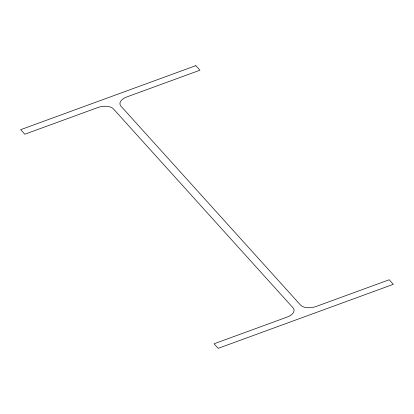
<?xml version="1.0" encoding="UTF-8"?>
<svg xmlns="http://www.w3.org/2000/svg" width="414" height="414" viewBox="0 0 414 414"><rect width="100%" height="100%" fill="white"/><g stroke="black" fill="none" stroke-linecap="round" stroke-linejoin="round"><path stroke-width="0.62" d="M195.838 65.645L20.7 129.67L24.819 134.229L97.864 107.526A11.897 6.376 -9.8 0 1 113.405 108.892L293.06 307.861A11.897 6.376 -9.8 0 1 287.093 317.093L214.043 343.796L218.162 348.355L393.3 284.33L389.181 279.771L316.136 306.474A11.897 6.376 -9.8 0 1 300.595 305.108L120.94 106.139A11.897 6.376 -9.8 0 1 126.907 96.907L199.957 70.204L195.838 65.645"/></g></svg>
